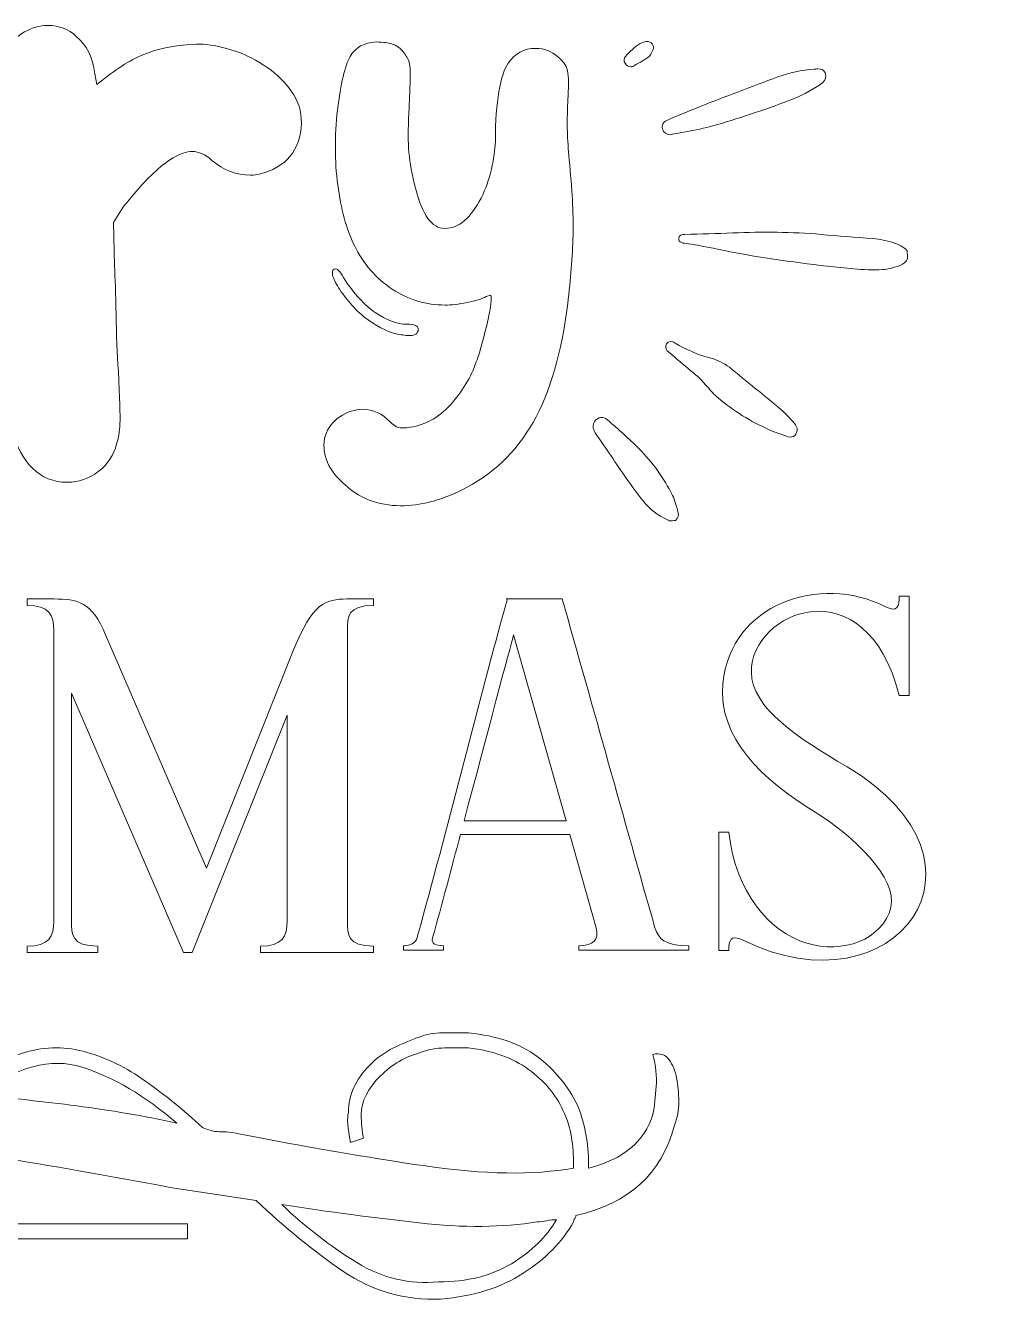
# Model space of a CAD drawing. Header units: inches. Extents: x 130 to 973, y -936 to -144.
# Drawn here: x 664.2 to 972.6, y -936.4 to -536.7 of the extents above; entities that cross this region are included whole.
import ezdxf

# ---------------------------------------------------------------- set-up
doc = ezdxf.new("R2010")
doc.units = ezdxf.units.IN
doc.header["$MEASUREMENT"] = 0
doc.layers.add('Layer 1', color=7, linetype='Continuous')

# ---------------------------------------------------------------- blocks, each defined once
blk = doc.blocks.new('block 9')
at = {"layer": 'Layer 1', "lineweight": 0}
for points, knots in [([(750.81, -567.26), (750.4, -575.9), (745.98, -581.25), (737.54, -583.3), (736.92, -583.51), (736, -583.61), (734.77, -583.61), (730.44, -583.61), (726.43, -582.07), (722.73, -578.98), (720.67, -577.13), (718.61, -576.21), (716.56, -576.21), (714.7, -576.21), (712.7, -576.88), (710.54, -578.21), (708.38, -579.55), (706.32, -581.14), (704.36, -583), (702.41, -584.85), (700.61, -586.75), (698.96, -588.71), (697.32, -590.66), (695.98, -592.25), (694.95, -593.49), (694.95, -593.49), (691.87, -598.43), (691.87, -598.43), (691.87, -598.43), (692.18, -612.01), (692.18, -612.01), (692.38, -615.71), (692.53, -620.8), (692.64, -627.28), (692.74, -633.76), (692.99, -639.68), (693.41, -645.03), (693.82, -653.47), (693.97, -658.97), (693.87, -661.54), (693.76, -664.12), (693.41, -666.22), (692.79, -667.87), (691.97, -671.37), (690.06, -674.25), (687.08, -676.51), (684.1, -678.78), (680.86, -679.9), (677.36, -679.9), (673.04, -679.9), (669.38, -678.41), (666.41, -675.43), (663.42, -672.45), (661.51, -668.9), (660.7, -664.78), (660.49, -663.96), (660.28, -659.84), (660.08, -652.44), (659.87, -645.03), (659.56, -636.49), (659.15, -626.82), (658.94, -621.88), (658.74, -616.79), (658.54, -611.54), (658.33, -606.3), (658.17, -601.26), (658.07, -596.42), (657.97, -591.59), (657.81, -587.11), (657.61, -583), (657.4, -578.88), (657.19, -575.59), (656.99, -573.12), (656.78, -567.36), (656.63, -562.78), (656.53, -559.39), (656.42, -555.99), (656.42, -553.37), (656.53, -551.52), (656.63, -549.66), (656.78, -548.27), (656.99, -547.35), (657.19, -546.43), (657.61, -545.45), (658.23, -544.42), (659.66, -541.95), (661.57, -540.05), (663.94, -538.71), (666.3, -537.37), (668.72, -536.7), (671.19, -536.7), (674.89, -536.7), (677.87, -537.83), (680.14, -540.1), (683.43, -542.77), (685.39, -546.69), (686, -551.83), (686, -551.83), (686.62, -555.22), (686.62, -555.22), (686.62, -555.22), (690.94, -551.83), (690.94, -551.83), (695.67, -548.33), (700.25, -545.91), (704.67, -544.57), (709.1, -543.24), (714.19, -542.57), (719.95, -542.57), (723.04, -542.77), (726.38, -543.49), (729.98, -544.73), (733.58, -545.96), (736.92, -547.66), (740.01, -549.82), (743.1, -551.98), (745.67, -554.5), (747.73, -557.38), (749.78, -560.26), (750.81, -563.55), (750.81, -567.26)], [0, 0, 0, 0, 1, 1, 1, 2, 2, 2, 3, 3, 3, 4, 4, 4, 5, 5, 5, 6, 6, 6, 7, 7, 7, 8, 8, 8, 9, 9, 9, 10, 10, 10, 11, 11, 11, 12, 12, 12, 13, 13, 13, 14, 14, 14, 15, 15, 15, 16, 16, 16, 17, 17, 17, 18, 18, 18, 19, 19, 19, 20, 20, 20, 21, 21, 21, 22, 22, 22, 23, 23, 23, 24, 24, 24, 25, 25, 25, 26, 26, 26, 27, 27, 27, 28, 28, 28, 29, 29, 29, 30, 30, 30, 31, 31, 31, 32, 32, 32, 33, 33, 33, 34, 34, 34, 35, 35, 35, 36, 36, 36, 37, 37, 37, 38, 38, 38, 39, 39, 39, 40, 40, 40, 40]), ([(834.76, -578.77), (835.2, -583.36), (835.54, -587.55), (835.76, -591.33), (835.98, -595.11), (836.06, -598.78), (835.98, -602.33), (835.91, -605.89), (835.72, -609.41), (835.43, -612.89), (835.13, -616.38), (834.76, -620.04), (834.32, -623.9), (832.39, -639.31), (828.76, -651.72), (823.42, -661.13), (818.09, -670.54), (810.6, -677.62), (800.97, -682.36), (794.45, -685.62), (788.08, -687.25), (781.85, -687.25), (778.44, -687.25), (775.18, -686.66), (772.07, -685.47), (768.96, -684.28), (766.14, -682.43), (763.63, -679.92), (758.73, -675.32), (756.96, -670.43), (758.29, -665.24), (759.03, -662.87), (760.55, -660.91), (762.85, -659.35), (765.14, -657.8), (767.55, -657.02), (770.07, -657.02), (773.18, -657.02), (776.08, -658.35), (778.74, -661.02), (779.48, -661.76), (780.08, -662.24), (780.52, -662.47), (780.96, -662.69), (781.55, -662.8), (782.3, -662.8), (782.3, -662.8), (783.86, -662.8), (783.86, -662.8), (789.19, -662.2), (793.75, -659.8), (797.53, -655.57), (801.3, -651.35), (804.01, -646.87), (805.64, -642.13), (806.09, -641.09), (806.56, -639.6), (807.08, -637.68), (807.6, -635.75), (808.12, -633.79), (808.64, -631.79), (809.16, -629.79), (809.56, -627.9), (809.86, -626.12), (810.16, -624.34), (810.31, -623.08), (810.31, -622.34), (810.31, -621.6), (810.23, -621.23), (810.09, -621.23), (810.09, -621.23), (808.75, -621.67), (808.75, -621.67), (807.42, -622.42), (805.42, -623.05), (802.75, -623.56), (800.08, -624.08), (797.78, -624.34), (795.86, -624.34), (789.93, -624.34), (784.41, -622.67), (779.3, -619.34), (774.19, -616.01), (770.22, -611.45), (767.4, -605.67), (764.88, -600.48), (763.14, -594.15), (762.18, -586.66), (761.22, -579.18), (761.18, -571.36), (762.07, -563.21), (763.11, -554.91), (764.44, -549.32), (766.07, -546.43), (767.7, -543.54), (770.44, -542.02), (774.3, -541.87), (776.37, -541.87), (778.15, -542.13), (779.63, -542.65), (781.11, -543.17), (782.44, -544.39), (783.63, -546.32), (784.08, -546.91), (784.37, -547.43), (784.52, -547.87), (784.67, -548.32), (784.78, -549.09), (784.85, -550.21), (784.93, -551.32), (784.93, -552.95), (784.85, -555.09), (784.78, -557.24), (784.67, -560.25), (784.52, -564.1), (784.22, -569.14), (784.22, -573.29), (784.52, -576.55), (784.82, -579.81), (785.48, -583.52), (786.52, -587.66), (788.74, -596.11), (791.78, -600.33), (795.64, -600.33), (798.31, -600.33), (800.64, -599.3), (802.64, -597.22), (804.64, -595.15), (806.31, -592.66), (807.64, -589.77), (808.97, -586.88), (809.98, -583.81), (810.64, -580.55), (811.31, -577.29), (811.64, -574.55), (811.64, -572.32), (811.64, -566.69), (812.01, -561.73), (812.75, -557.43), (813.49, -553.13), (814.46, -550.17), (815.64, -548.54), (817.72, -545.43), (820.61, -543.87), (824.31, -543.87), (826.98, -543.87), (829.28, -544.76), (831.2, -546.54), (832.09, -547.28), (832.76, -547.95), (833.2, -548.54), (833.65, -549.13), (833.98, -549.91), (834.21, -550.87), (834.43, -551.84), (834.54, -553.06), (834.54, -554.54), (834.54, -556.02), (834.46, -558.1), (834.32, -560.76), (834.17, -564.17), (834.13, -567.21), (834.21, -569.88), (834.28, -572.55), (834.46, -575.51), (834.76, -578.77)], [0, 0, 0, 0, 1, 1, 1, 2, 2, 2, 3, 3, 3, 4, 4, 4, 5, 5, 5, 6, 6, 6, 7, 7, 7, 8, 8, 8, 9, 9, 9, 10, 10, 10, 11, 11, 11, 12, 12, 12, 13, 13, 13, 14, 14, 14, 15, 15, 15, 16, 16, 16, 17, 17, 17, 18, 18, 18, 19, 19, 19, 20, 20, 20, 21, 21, 21, 22, 22, 22, 23, 23, 23, 24, 24, 24, 25, 25, 25, 26, 26, 26, 27, 27, 27, 28, 28, 28, 29, 29, 29, 30, 30, 30, 31, 31, 31, 32, 32, 32, 33, 33, 33, 34, 34, 34, 35, 35, 35, 36, 36, 36, 37, 37, 37, 38, 38, 38, 39, 39, 39, 40, 40, 40, 41, 41, 41, 42, 42, 42, 43, 43, 43, 44, 44, 44, 45, 45, 45, 46, 46, 46, 47, 47, 47, 48, 48, 48, 49, 49, 49, 50, 50, 50, 51, 51, 51, 52, 52, 52, 53, 53, 53, 54, 54, 54, 55, 55, 55, 55]), ([(770.3, -627.9), (768.66, -626.57), (767.11, -625.01), (765.63, -623.23), (764.14, -621.45), (762.96, -619.82), (762.07, -618.34), (761.18, -616.86), (760.66, -615.6), (760.51, -614.56), (760.36, -613.53), (760.73, -613), (761.63, -613), (762.22, -613), (763.18, -614.19), (764.51, -616.56), (767.33, -620.86), (770.48, -624.23), (773.96, -626.68), (777.44, -629.12), (780.74, -630.34), (783.86, -630.34), (786.22, -630.34), (787.41, -630.86), (787.41, -631.9), (787.41, -633.23), (786.52, -633.9), (784.74, -633.9), (784.3, -633.9), (783.74, -633.86), (783.08, -633.79), (782.41, -633.71), (781.71, -633.6), (780.96, -633.45), (777.55, -632.71), (774, -630.86), (770.3, -627.9)], [0, 0, 0, 0, 1, 1, 1, 2, 2, 2, 3, 3, 3, 4, 4, 4, 5, 5, 5, 6, 6, 6, 7, 7, 7, 8, 8, 8, 9, 9, 9, 10, 10, 10, 11, 11, 11, 12, 12, 12, 12])]:
    blk.add_open_spline(points, degree=3, knots=knots, dxfattribs=at)
blk = doc.blocks.new('block 10')
at = {"layer": 'Layer 1', "lineweight": 0}
for points, knots in [([(891.9, -739.43), (892.08, -750.87), (906.59, -760.01), (921.91, -769.1), (972.55, -799.17), (937.1, -846.81), (889.33, -823.48), (885.29, -821.5), (884.86, -823.47), (884.86, -826.72), (884.86, -826.72), (881.71, -826.72), (881.71, -826.72), (881.71, -826.72), (881.71, -789.63), (881.71, -789.63), (881.71, -789.63), (884.86, -789.63), (884.86, -789.63), (886.93, -808.39), (897.35, -820.74), (909.27, -824.38), (920.43, -827.79), (933.11, -823.43), (935.67, -813.09), (937.87, -804.21), (923.95, -790.7), (911.91, -783.27), (895.24, -773), (881.37, -760.05), (882.98, -743), (885.35, -717.9), (913.4, -708.57), (933.78, -718.82), (937.81, -720.84), (938.25, -718.82), (938.25, -715.58), (938.25, -715.58), (941.41, -715.58), (941.41, -715.58), (941.41, -715.58), (941.41, -746.78), (941.41, -746.78), (941.41, -746.78), (938.25, -746.78), (938.25, -746.78), (927.88, -705.41), (891.59, -720.31), (891.9, -739.43)], [0, 0, 0, 0, 1, 1, 1, 2, 2, 2, 3, 3, 3, 4, 4, 4, 5, 5, 5, 6, 6, 6, 7, 7, 7, 8, 8, 8, 9, 9, 9, 10, 10, 10, 11, 11, 11, 12, 12, 12, 13, 13, 13, 14, 14, 14, 15, 15, 15, 16, 16, 16, 16]), ([(673.13, -726.35), (673.13, -721.5), (671.71, -718.48), (664.75, -718.48), (664.75, -718.48), (664.75, -716.48), (664.75, -716.48), (664.75, -716.48), (673.13, -716.48), (673.13, -716.48), (680.44, -716.48), (685.12, -717.31), (689.38, -727.76), (689.38, -727.76), (721.03, -800.9), (721.03, -800.9), (721.03, -800.9), (748.35, -732.45), (748.35, -732.45), (754.2, -717.78), (758.4, -716.48), (765.05, -716.48), (765.05, -716.48), (773.43, -716.48), (773.43, -716.48), (773.43, -716.48), (773.43, -718.48), (773.43, -718.48), (765.12, -718.48), (765.23, -722.15), (765.23, -726.35), (765.23, -726.35), (765.23, -817.45), (765.23, -817.45), (765.23, -821.65), (765.12, -825.32), (773.43, -825.32), (773.43, -825.32), (773.43, -827.32), (773.43, -827.32), (773.43, -827.32), (737.93, -827.32), (737.93, -827.32), (737.93, -827.32), (737.93, -825.32), (737.93, -825.32), (744.9, -825.32), (746.32, -822.3), (746.32, -817.45), (746.32, -817.45), (746.32, -752.92), (746.32, -752.92), (746.32, -752.92), (716.57, -827.32), (716.57, -827.32), (716.57, -827.32), (713.76, -827.32), (713.76, -827.32), (713.76, -827.32), (678.71, -745.96), (678.71, -745.96), (678.71, -745.96), (678.71, -817.45), (678.71, -817.45), (678.71, -821.64), (678.6, -825.32), (686.91, -825.32), (686.91, -825.32), (686.91, -827.32), (686.91, -827.32), (686.91, -827.32), (664.75, -827.32), (664.75, -827.32), (664.75, -827.32), (664.75, -825.32), (664.75, -825.32), (671.71, -825.32), (673.13, -822.3), (673.13, -817.45), (673.13, -772.37), (673.13, -771.43), (673.13, -726.35)], [0, 0, 0, 0, 1, 1, 1, 2, 2, 2, 3, 3, 3, 4, 4, 4, 5, 5, 5, 6, 6, 6, 7, 7, 7, 8, 8, 8, 9, 9, 9, 10, 10, 10, 11, 11, 11, 12, 12, 12, 13, 13, 13, 14, 14, 14, 15, 15, 15, 16, 16, 16, 17, 17, 17, 18, 18, 18, 19, 19, 19, 20, 20, 20, 21, 21, 21, 22, 22, 22, 23, 23, 23, 24, 24, 24, 25, 25, 25, 26, 26, 26, 27, 27, 27, 27]), ([(843.23, -819.57), (843.23, -819.57), (834.99, -790.32), (834.99, -790.32), (834.99, -790.32), (800.67, -790.32), (800.67, -790.32), (797.8, -801.14), (794.95, -811.91), (791.94, -822.7), (791.31, -824.6), (792.87, -825.17), (795.32, -825.17), (795.32, -825.17), (795.32, -826.58), (795.32, -826.58), (795.32, -826.58), (782.8, -826.58), (782.8, -826.58), (782.8, -826.58), (782.8, -825.17), (782.8, -825.17), (782.8, -825.17), (782.98, -825.16), (782.98, -825.16), (782.98, -825.16), (783.11, -825.16), (783.11, -825.16), (783.11, -825.16), (783.12, -825.16), (783.12, -825.16), (784.87, -825.09), (786.45, -824.33), (786.94, -823.06), (786.94, -823.06), (787.2, -822.13), (787.2, -822.13), (787.2, -822.13), (787.2, -822.12), (787.2, -822.12), (787.2, -822.12), (787.2, -822.09), (787.2, -822.09), (787.2, -822.09), (787.21, -822.09), (787.21, -822.09), (796.71, -788.07), (805.03, -753.84), (814.45, -719.81), (814.45, -719.81), (815.38, -716.47), (815.38, -716.47), (812.24, -716.47), (829.74, -716.48), (832.61, -716.48), (842.29, -750.84), (851.97, -785.21), (861.65, -819.57), (863.06, -823.04), (864.24, -825.17), (872.34, -825.17), (872.34, -825.17), (872.34, -826.58), (872.34, -826.58), (872.34, -826.58), (837.77, -826.58), (837.77, -826.58), (837.77, -826.58), (837.77, -825.17), (837.77, -825.17), (842.34, -825.17), (844.15, -823.34), (843.23, -819.57)], [0, 0, 0, 0, 1, 1, 1, 2, 2, 2, 3, 3, 3, 4, 4, 4, 5, 5, 5, 6, 6, 6, 7, 7, 7, 8, 8, 8, 9, 9, 9, 10, 10, 10, 11, 11, 11, 12, 12, 12, 13, 13, 13, 14, 14, 14, 15, 15, 15, 16, 16, 16, 17, 17, 17, 18, 18, 18, 19, 19, 19, 20, 20, 20, 21, 21, 21, 22, 22, 22, 23, 23, 23, 24, 24, 24, 24]), ([(833.78, -786.03), (833.78, -786.03), (817.35, -727.71), (817.35, -727.71), (816.24, -731.67), (808.83, -759.58), (801.81, -786.03), (801.81, -786.03), (833.78, -786.03), (833.78, -786.03)], [0, 0, 0, 0, 1, 1, 1, 2, 2, 2, 3, 3, 3, 3])]:
    blk.add_open_spline(points, degree=3, knots=knots, dxfattribs=at)
blk = doc.blocks.new('block 63')
at = {"layer": 'Layer 1', "lineweight": 0}
blk.add_open_spline([(940.89, -609.9), (940.4, -610.9), (939.58, -611.5), (938.57, -611.91), (936.78, -612.65), (934.92, -613.06), (932.99, -613.22), (930, -613.46), (927.03, -613.23), (924.06, -612.97), (912.85, -612), (901.72, -610.45), (890.63, -608.63), (885.84, -607.85), (881.11, -606.74), (876.35, -605.83), (874.56, -605.48), (872.75, -605.25), (870.94, -604.97), (870.61, -604.92), (870.27, -604.88), (869.96, -604.77), (869.33, -604.54), (869.09, -604.04), (869.15, -603.4), (869.2, -602.79), (869.57, -602.44), (870.13, -602.3), (870.41, -602.24), (870.7, -602.24), (870.99, -602.23), (876.04, -602.06), (881.08, -601.93), (886.12, -601.73), (895.35, -601.36), (904.57, -601.37), (913.78, -602.21), (919.14, -602.7), (924.51, -603.06), (929.88, -603.52), (932.47, -603.74), (935.02, -604.17), (937.45, -605.16), (938.7, -605.66), (939.86, -606.28), (940.76, -607.31), (940.81, -608.17), (940.85, -609.04), (940.89, -609.9)], degree=3, knots=[0, 0, 0, 0, 1, 1, 1, 2, 2, 2, 3, 3, 3, 4, 4, 4, 5, 5, 5, 6, 6, 6, 7, 7, 7, 8, 8, 8, 9, 9, 9, 10, 10, 10, 11, 11, 11, 12, 12, 12, 13, 13, 13, 14, 14, 14, 15, 15, 15, 16, 16, 16, 16], dxfattribs=at)
blk = doc.blocks.new('block 64')
at = {"layer": 'Layer 1', "lineweight": 0}
blk.add_open_spline([(866.07, -691.99), (865.93, -691.87), (865.81, -691.72), (865.65, -691.65), (862.55, -690.36), (860.03, -688.29), (857.95, -685.72), (856.17, -683.52), (854.5, -681.22), (852.88, -678.89), (849.53, -674.08), (846.25, -669.22), (842.93, -664.38), (842.11, -663.18), (842.05, -661.96), (842.75, -660.88), (843.74, -659.35), (845.48, -659.08), (846.83, -660.31), (850.11, -663.28), (853.46, -666.18), (856.6, -669.29), (860.93, -673.58), (864.39, -678.56), (867.15, -683.99), (867.97, -685.59), (868.33, -687.42), (868.89, -689.16), (869.23, -690.24), (868.91, -691.14), (868.08, -691.89), (867.41, -691.92), (866.74, -691.96), (866.07, -691.99)], degree=3, knots=[0, 0, 0, 0, 1, 1, 1, 2, 2, 2, 3, 3, 3, 4, 4, 4, 5, 5, 5, 6, 6, 6, 7, 7, 7, 8, 8, 8, 9, 9, 9, 10, 10, 10, 11, 11, 11, 11], dxfattribs=at)
blk = doc.blocks.new('block 65')
at = {"layer": 'Layer 1', "lineweight": 0}
blk.add_open_spline([(866.59, -570.94), (865.32, -571.01), (864.37, -570.29), (864.04, -569.1), (863.72, -567.93), (864.15, -566.97), (865.4, -566.44), (868.8, -564.98), (872.19, -563.5), (875.64, -562.17), (883.8, -559.01), (891.97, -555.88), (900.17, -552.84), (903.83, -551.49), (907.64, -550.65), (911.55, -550.38), (911.94, -550.35), (912.32, -550.35), (912.71, -550.32), (913.75, -550.26), (914.63, -550.51), (915.08, -551.55), (915.51, -552.55), (915.22, -553.84), (914.35, -554.58), (913.8, -555.05), (913.18, -555.44), (912.58, -555.82), (909.27, -557.92), (905.73, -559.55), (902.07, -560.87), (894.11, -563.74), (886.11, -566.5), (877.92, -568.64), (874.99, -569.4), (871.98, -569.82), (869.01, -570.41), (868.16, -570.58), (867.32, -570.78), (866.59, -570.94)], degree=3, knots=[0, 0, 0, 0, 1, 1, 1, 2, 2, 2, 3, 3, 3, 4, 4, 4, 5, 5, 5, 6, 6, 6, 7, 7, 7, 8, 8, 8, 9, 9, 9, 10, 10, 10, 11, 11, 11, 12, 12, 12, 13, 13, 13, 13], dxfattribs=at)
blk = doc.blocks.new('block 66')
at = {"layer": 'Layer 1', "lineweight": 0}
blk.add_open_spline([(906.3, -662.96), (906.37, -664.97), (905.07, -666.09), (903.46, -665.6), (901.45, -664.97), (899.44, -664.28), (897.51, -663.43), (891.7, -660.9), (886.39, -657.52), (881.52, -653.47), (880.27, -652.44), (879.19, -651.18), (878.11, -649.96), (876.55, -648.19), (874.93, -646.5), (873.07, -645.02), (870.63, -643.08), (868.28, -641.01), (865.89, -639), (865.34, -638.54), (865, -638), (865.06, -637.26), (865.17, -636.06), (866.25, -635.41), (867.35, -635.88), (867.57, -635.97), (867.77, -636.11), (867.98, -636.24), (871.49, -638.39), (875.25, -639.94), (879.22, -641.01), (881.34, -641.59), (883.3, -642.48), (885, -643.86), (890.42, -648.24), (895.84, -652.63), (901.18, -657.11), (902.75, -658.43), (904.1, -660.03), (905.49, -661.56), (905.92, -662.03), (906.14, -662.68), (906.3, -662.96)], degree=3, knots=[0, 0, 0, 0, 1, 1, 1, 2, 2, 2, 3, 3, 3, 4, 4, 4, 5, 5, 5, 6, 6, 6, 7, 7, 7, 8, 8, 8, 9, 9, 9, 10, 10, 10, 11, 11, 11, 12, 12, 12, 13, 13, 13, 14, 14, 14, 14], dxfattribs=at)
blk = doc.blocks.new('block 67')
at = {"layer": 'Layer 1', "lineweight": 0}
blk.add_open_spline([(854.23, -549.66), (853.34, -549.63), (852.7, -549.28), (852.29, -548.54), (851.87, -547.8), (851.85, -547.01), (852.43, -546.4), (853.85, -544.91), (855.2, -543.32), (857.05, -542.34), (857.63, -542.04), (858.3, -541.79), (858.95, -541.73), (860.51, -541.58), (861.62, -543), (861.02, -544.46), (860.67, -545.31), (860.14, -546.25), (859.41, -546.77), (857.95, -547.82), (856.3, -548.63), (854.72, -549.52), (854.56, -549.61), (854.36, -549.63), (854.23, -549.66)], degree=3, knots=[0, 0, 0, 0, 1, 1, 1, 2, 2, 2, 3, 3, 3, 4, 4, 4, 5, 5, 5, 6, 6, 6, 7, 7, 7, 8, 8, 8, 8], dxfattribs=at)
blk = doc.blocks.new('block 62')
at = {"layer": 'Layer 1'}
for name in ['block 67', 'block 65', 'block 63', 'block 66', 'block 64']:
    blk.add_blockref(name, (0, 0), dxfattribs=at)
blk = doc.blocks.new('block 73')
at = {"layer": 'Layer 1', "lineweight": 0}
blk.add_lwpolyline([(556.22, -912.4), (715.03, -912.4), (715.03, -917.11), (556.22, -917.11), (556.22, -912.4)], dxfattribs=at)
for points, knots in [([(549.5, -894.9), (558.92, -883.69), (571.81, -876.5), (588.19, -873.37), (604.57, -870.23), (622.84, -869.55), (643.03, -871.34), (650.66, -864.62), (657.73, -860.35), (664.22, -858.57), (670.73, -856.76), (677.13, -856.76), (683.4, -858.57), (689.69, -860.35), (695.85, -863.38), (701.91, -867.65), (707.97, -871.9), (713.91, -876.74), (719.74, -882.12), (721.54, -883.01), (723.34, -883.47), (725.13, -883.47), (726.92, -883.47), (728.94, -883.69), (731.19, -884.13), (751.82, -888.17), (771.34, -891.54), (789.73, -894.23), (808.13, -896.92), (823.61, -897.14), (836.15, -894.9), (836.15, -894.9), (836.15, -893.55), (836.15, -893.55), (836.15, -890.86), (835.94, -888.06), (835.49, -885.14), (835.05, -882.22), (834.14, -879.43), (832.8, -876.74), (830.55, -871.79), (826.97, -867.54), (822.03, -863.95), (817.1, -860.35), (810.82, -858.11), (803.18, -857.22), (800.95, -857.22), (798.48, -857.22), (795.79, -857.22), (793.1, -857.22), (790.64, -857.66), (788.38, -858.57), (783.45, -859.91), (779.19, -862.37), (775.59, -865.96), (771.55, -870), (769.54, -874.04), (769.54, -878.08), (769.54, -880.78), (769.77, -883.24), (770.21, -885.48), (770.21, -885.48), (766.17, -886.83), (766.17, -886.83), (765.29, -882.34), (765.06, -879.2), (765.51, -877.41), (765.51, -872.02), (767.75, -867.08), (772.23, -862.6), (774.48, -860.35), (776.94, -858.57), (779.64, -857.22), (782.33, -855.88), (785.02, -854.75), (787.71, -853.85), (789.96, -852.96), (792.42, -852.51), (795.11, -852.51), (797.8, -852.51), (800.49, -852.51), (803.18, -852.51), (812.16, -853.4), (819.34, -855.88), (824.72, -859.91), (830.11, -863.95), (834.37, -869.1), (837.5, -875.39), (839.76, -881.21), (840.87, -887.27), (840.87, -893.55), (840.87, -893.55), (840.87, -894.9), (840.87, -894.9), (851.64, -892.21), (858.36, -886.59), (861.05, -878.08), (861.52, -875.39), (861.84, -872.46), (862.07, -869.33), (862.3, -866.19), (861.96, -862.82), (861.05, -859.23), (863.31, -858.79), (864.99, -859.34), (866.11, -860.92), (867.24, -862.48), (868.02, -864.39), (868.46, -866.64), (868.9, -868.88), (869.14, -871.34), (869.14, -874.04), (869.14, -876.74), (868.68, -879.2), (867.78, -881.44), (863.75, -896.69), (853.44, -906.11), (836.83, -909.71), (836.83, -910.15), (836.72, -910.49), (836.49, -910.72), (836.28, -910.94), (836.15, -911.28), (836.15, -911.72), (832.58, -918), (827.31, -923.39), (820.35, -927.87), (813.4, -932.36), (804.77, -935.05), (794.44, -935.96), (783.23, -936.39), (773.02, -933.48), (763.82, -927.2), (754.63, -920.91), (745.55, -913.52), (736.57, -905), (736.57, -905), (709.65, -900.96), (709.65, -900.96), (690.81, -897.36), (672.3, -894.11), (654.14, -891.2), (635.97, -888.28), (619.37, -886.93), (604.34, -887.16), (589.31, -887.38), (576.53, -889.73), (565.98, -894.23), (555.45, -898.71), (548.6, -906.78), (545.46, -918.45), (540.97, -917.56), (539.51, -914.76), (541.08, -910.04), (542.66, -905.34), (545.46, -900.28), (549.5, -894.9)], [0, 0, 0, 0, 1, 1, 1, 2, 2, 2, 3, 3, 3, 4, 4, 4, 5, 5, 5, 6, 6, 6, 7, 7, 7, 8, 8, 8, 9, 9, 9, 10, 10, 10, 11, 11, 11, 12, 12, 12, 13, 13, 13, 14, 14, 14, 15, 15, 15, 16, 16, 16, 17, 17, 17, 18, 18, 18, 19, 19, 19, 20, 20, 20, 21, 21, 21, 22, 22, 22, 23, 23, 23, 24, 24, 24, 25, 25, 25, 26, 26, 26, 27, 27, 27, 28, 28, 28, 29, 29, 29, 30, 30, 30, 31, 31, 31, 32, 32, 32, 33, 33, 33, 34, 34, 34, 35, 35, 35, 36, 36, 36, 37, 37, 37, 38, 38, 38, 39, 39, 39, 40, 40, 40, 41, 41, 41, 42, 42, 42, 43, 43, 43, 44, 44, 44, 45, 45, 45, 46, 46, 46, 47, 47, 47, 48, 48, 48, 49, 49, 49, 50, 50, 50, 51, 51, 51, 52, 52, 52, 52]), ([(649.76, -872.02), (659.63, -872.92), (669.84, -874.04), (680.38, -875.39), (690.93, -876.74), (701.35, -878.52), (711.67, -880.78), (701.8, -872.24), (691.93, -866.41), (682.05, -863.27), (672.2, -860.13), (661.43, -863.04), (649.76, -872.02)], [0, 0, 0, 0, 1, 1, 1, 2, 2, 2, 3, 3, 3, 4, 4, 4, 4]), ([(830.77, -911.06), (829.89, -911.06), (828.87, -911.15), (827.75, -911.39), (826.64, -911.62), (825.62, -911.72), (824.72, -911.72), (813.96, -913.52), (801.62, -913.63), (787.71, -912.06), (773.81, -910.49), (759.44, -908.58), (744.64, -906.34), (752.28, -913.52), (760.12, -919.57), (768.2, -924.51), (776.27, -929.45), (784.79, -931.46), (793.76, -930.56), (802.75, -930.56), (810.37, -928.66), (816.65, -924.85), (822.93, -921.03), (827.64, -916.44), (830.77, -911.06)], [0, 0, 0, 0, 1, 1, 1, 2, 2, 2, 3, 3, 3, 4, 4, 4, 5, 5, 5, 6, 6, 6, 7, 7, 7, 8, 8, 8, 8])]:
    blk.add_open_spline(points, degree=3, knots=knots, dxfattribs=at)
blk = doc.blocks.new('block 72')
at = {"layer": 'Layer 1'}
blk.add_blockref('block 73', (0, 0), dxfattribs=at)
blk = doc.blocks.new('block 2')
at = {"layer": 'Layer 1'}
for name in ['block 9', 'block 62', 'block 10', 'block 72']:
    blk.add_blockref(name, (0, 0), dxfattribs=at)

msp = doc.modelspace()

# ---------------------------------------------------------------- block references
at = {"layer": 'Layer 1'}
msp.add_blockref('block 2', (0, 0), dxfattribs=at)

doc.saveas('drawing.dxf')
